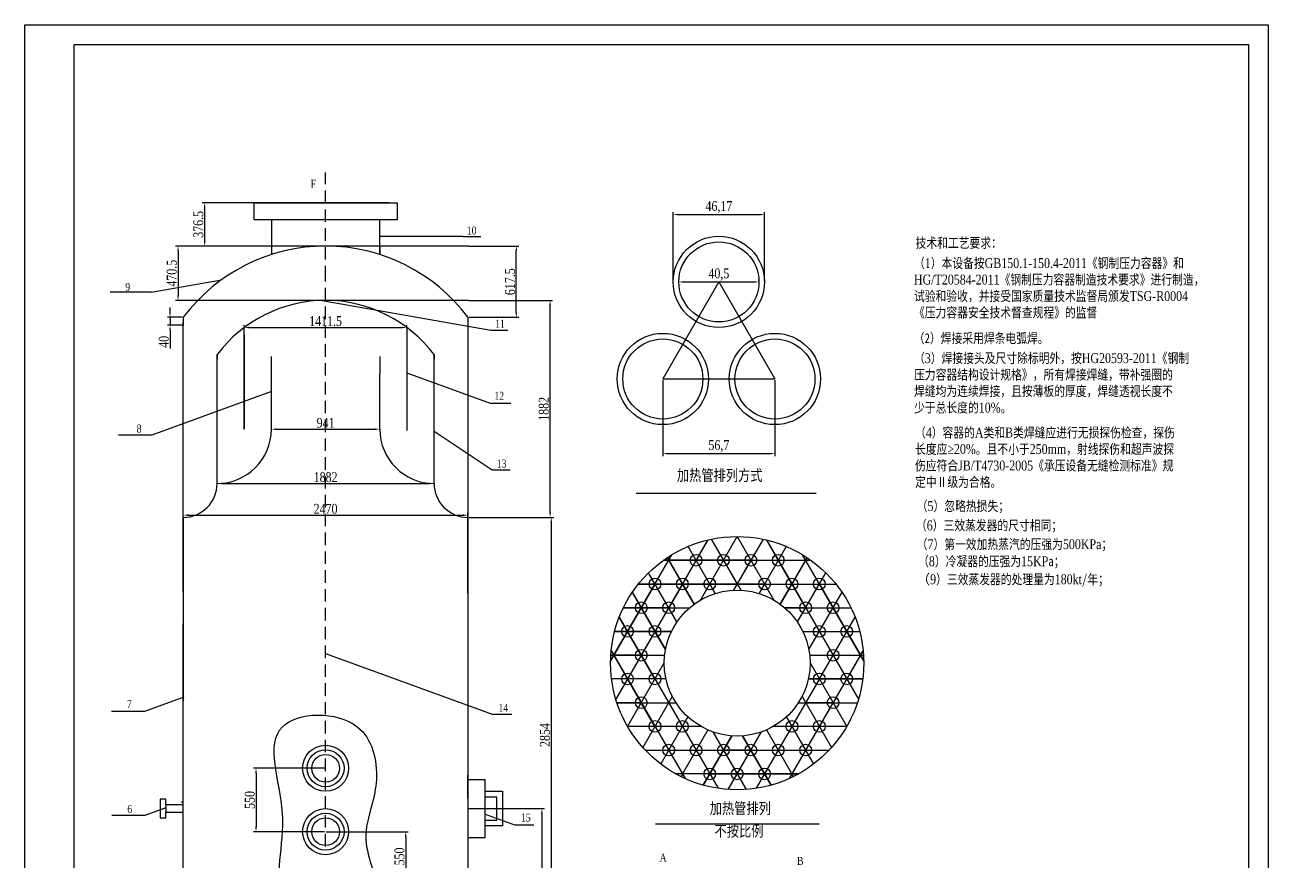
# Model space of a CAD drawing. Header units: millimetres. Extents: x 8937 to 9566, y 3337 to 4198.
# Drawn here: x 8937 to 9566, y 3774 to 4198 of the extents above; entities that cross this region are included whole.
import ezdxf

# ---------------------------------------------------------------- set-up
doc = ezdxf.new("R2010")
doc.units = ezdxf.units.MM
doc.linetypes.add('DASHED2', pattern=[9.525, 6.35, -3.175])
doc.styles.get("Standard").update_dxf_attribs({"font": ''})
doc.styles.get('Standard').set_extended_font_data('SimSun')
doc.dimstyles.new('ISO-25', dxfattribs={"dimtxt": 2.5, "dimasz": 2.5, "dimexe": 1.25, "dimexo": 0.625, "dimtad": 1, "dimtxsty": 'Standard', "dimcen": 2.5, "dimadec": 0, "dimazin": 0, "dimtfac": 1, "dimtmove": 0, "dimatfit": 3, "dimfxl": 1, "dimarcsym": 0})

# ---------------------------------------------------------------- blocks, each defined once
blk = doc.blocks.new('*D3')
at = {"color": 0, "lineweight": -2, "transparency": 16777216}
for p, q in [((9166.19, 3801.14), (9199.69, 3801.14)), ((9198.44, 3798.64), (9198.44, 3730.74)), ((9166.19, 3728.24), (9199.69, 3728.24))]:
    blk.add_line(p, q, dxfattribs=at)
at = {"color": 0, "lineweight": -3, "transparency": 16777216}
for points in [[(9198.03, 3798.64), (9198.86, 3798.64), (9198.44, 3801.14)], [(9198.03, 3730.74), (9198.86, 3730.74), (9198.44, 3728.24)]]:
    blk.add_solid(points, dxfattribs=at)
at = {"layer": 'Defpoints', "color": 0, "lineweight": -3, "transparency": 16777216}
for p in [(9165.56, 3801.14), (9165.56, 3728.24), (9198.44, 3728.24)]:
    blk.add_point(p, dxfattribs=at)
at = {"color": 0, "lineweight": -3, "transparency": 16777216, "insert": (9195.28, 3764.69), "char_height": 2.5, "attachment_point": 5, "rotation": 90}
blk.add_mtext('{\\fTimes New Roman|b0|i0|c0|p18;\\H2x;\\W0.8;1250}', dxfattribs=at)
blk = doc.blocks.new('*D4')
at = {"color": 0, "lineweight": -2, "transparency": 16777216}
for p, q in [((9120.95, 4107.61), (9026.58, 4107.61)), ((9027.83, 4088.15), (9027.83, 4105.11)), ((9120.95, 4085.65), (9026.58, 4085.65))]:
    blk.add_line(p, q, dxfattribs=at)
at = {"color": 0, "lineweight": -3, "transparency": 16777216}
for points in [[(9027.42, 4105.11), (9028.25, 4105.11), (9027.83, 4107.61)], [(9027.42, 4088.15), (9028.25, 4088.15), (9027.83, 4085.65)]]:
    blk.add_solid(points, dxfattribs=at)
at = {"layer": 'Defpoints', "color": 0, "lineweight": -3, "transparency": 16777216}
for p in [(9027.83, 4107.61), (9121.58, 4107.61), (9121.58, 4085.65)]:
    blk.add_point(p, dxfattribs=at)
at = {"color": 0, "lineweight": -3, "transparency": 16777216, "insert": (9024.66, 4096.63), "char_height": 2.5, "attachment_point": 5, "rotation": 90}
blk.add_mtext('{\\fTimes New Roman|b0|i0|c0|p18;\\H2x;\\W0.8;376.5}', dxfattribs=at)
blk = doc.blocks.new('*D5')
at = {"color": 0, "lineweight": -2, "transparency": 16777216}
for p, q in [((9016.99, 3911.02), (9016.99, 3950.81)), ((9161.04, 3909.91), (9161.04, 3950.81)), ((9019.49, 3949.56), (9158.54, 3949.56))]:
    blk.add_line(p, q, dxfattribs=at)
at = {"color": 0, "lineweight": -3, "transparency": 16777216}
for points in [[(9019.49, 3949.97), (9019.49, 3949.14), (9016.99, 3949.56)], [(9158.54, 3949.97), (9158.54, 3949.14), (9161.04, 3949.56)]]:
    blk.add_solid(points, dxfattribs=at)
at = {"layer": 'Defpoints', "color": 0, "lineweight": -3, "transparency": 16777216}
for p in [(9161.04, 3949.56), (9016.99, 3910.39), (9161.04, 3909.29)]:
    blk.add_point(p, dxfattribs=at)
at = {"color": 0, "lineweight": -3, "transparency": 16777216, "insert": (9089.01, 3952.73), "char_height": 2.5, "attachment_point": 5}
blk.add_mtext('{\\fTimes New Roman|b0|i0|c0|p18;\\H2x;\\W0.8;2470}', dxfattribs=at)
blk = doc.blocks.new('*D6')
at = {"color": 0, "lineweight": -2, "transparency": 16777216}
for p, q in [((9034.13, 3966.23), (9034.13, 3966.85)), ((9036.63, 3965.6), (9141.39, 3965.6)), ((9143.89, 3966.23), (9143.89, 3966.85))]:
    blk.add_line(p, q, dxfattribs=at)
at = {"color": 0, "lineweight": -3, "transparency": 16777216}
for points in [[(9036.63, 3966.02), (9036.63, 3965.19), (9034.13, 3965.6)], [(9141.39, 3966.02), (9141.39, 3965.19), (9143.89, 3965.6)]]:
    blk.add_solid(points, dxfattribs=at)
at = {"layer": 'Defpoints', "color": 0, "lineweight": -3, "transparency": 16777216}
for p in [(9034.13, 3965.6), (9143.89, 3965.6), (9143.89, 3965.6)]:
    blk.add_point(p, dxfattribs=at)
at = {"color": 0, "lineweight": -3, "transparency": 16777216, "insert": (9089.01, 3968.77), "char_height": 2.5, "attachment_point": 5}
blk.add_mtext('{\\fTimes New Roman|b0|i0|c0|p18;\\H2x;\\W0.8;1882}', dxfattribs=at)
blk = doc.blocks.new('*D7')
at = {"color": 0, "lineweight": -2, "transparency": 16777216}
for p, q in [((9061.57, 3993.67), (9061.57, 3994.29)), ((9116.45, 3993.67), (9116.45, 3994.29)), ((9064.07, 3993.04), (9113.95, 3993.04))]:
    blk.add_line(p, q, dxfattribs=at)
at = {"color": 0, "lineweight": -3, "transparency": 16777216}
for points in [[(9064.07, 3993.46), (9064.07, 3992.62), (9061.57, 3993.04)], [(9113.95, 3993.46), (9113.95, 3992.62), (9116.45, 3993.04)]]:
    blk.add_solid(points, dxfattribs=at)
at = {"layer": 'Defpoints', "color": 0, "lineweight": -3, "transparency": 16777216}
for p in [(9061.57, 3993.04), (9116.45, 3993.04), (9116.45, 3993.04)]:
    blk.add_point(p, dxfattribs=at)
at = {"color": 0, "lineweight": -3, "transparency": 16777216, "insert": (9089.01, 3996.22), "char_height": 2.5, "attachment_point": 5}
blk.add_mtext('{\\fTimes New Roman|b0|i0|c0|p18;\\H2x;\\W0.8;941}', dxfattribs=at)
blk = doc.blocks.new('*D8')
at = {"color": 0, "lineweight": -2, "transparency": 16777216}
for p, q in [((9047.85, 4045.12), (9047.85, 4045.74)), ((9050.35, 4044.49), (9127.67, 4044.49)), ((9130.17, 4045.12), (9130.17, 4045.74))]:
    blk.add_line(p, q, dxfattribs=at)
at = {"color": 0, "lineweight": -3, "transparency": 16777216}
for points in [[(9050.35, 4044.91), (9050.35, 4044.08), (9047.85, 4044.49)], [(9127.67, 4044.91), (9127.67, 4044.08), (9130.17, 4044.49)]]:
    blk.add_solid(points, dxfattribs=at)
at = {"layer": 'Defpoints', "color": 0, "lineweight": -3, "transparency": 16777216}
for p in [(9047.85, 4044.49), (9130.17, 4044.49), (9130.17, 4044.49)]:
    blk.add_point(p, dxfattribs=at)
at = {"color": 0, "lineweight": -3, "transparency": 16777216, "insert": (9089.01, 4047.67), "char_height": 2.5, "attachment_point": 5}
blk.add_mtext('{\\fTimes New Roman|b0|i0|c0|p18;\\H2x;\\W0.8;1411.5}', dxfattribs=at)
blk = doc.blocks.new('*D9')
at = {"color": 0, "lineweight": -2, "transparency": 16777216}
for p, q in [((9161.66, 4085.65), (9186.75, 4085.65)), ((9185.5, 4052.14), (9185.5, 4083.15)), ((9161.66, 4049.64), (9186.75, 4049.64))]:
    blk.add_line(p, q, dxfattribs=at)
at = {"color": 0, "lineweight": -3, "transparency": 16777216}
for points in [[(9185.09, 4083.15), (9185.92, 4083.15), (9185.5, 4085.65)], [(9185.09, 4052.14), (9185.92, 4052.14), (9185.5, 4049.64)]]:
    blk.add_solid(points, dxfattribs=at)
at = {"layer": 'Defpoints', "color": 0, "lineweight": -3, "transparency": 16777216}
for p in [(9161.04, 4085.65), (9185.5, 4085.65), (9161.04, 4049.64)]:
    blk.add_point(p, dxfattribs=at)
at = {"color": 0, "lineweight": -3, "transparency": 16777216, "insert": (9182.33, 4067.64), "char_height": 2.5, "attachment_point": 5, "rotation": 90}
blk.add_mtext('{\\fTimes New Roman|b0|i0|c0|p18;\\H2x;\\W0.8;617.5}', dxfattribs=at)
blk = doc.blocks.new('*D12')
at = {"color": 0, "lineweight": -2, "transparency": 16777216}
for p, q in [((9088.39, 3821.55), (9052.56, 3821.55)), ((9053.81, 3819.05), (9053.81, 3791.98)), ((9088.39, 3789.48), (9052.56, 3789.48))]:
    blk.add_line(p, q, dxfattribs=at)
at = {"color": 0, "lineweight": -3, "transparency": 16777216}
for points in [[(9053.39, 3819.05), (9054.23, 3819.05), (9053.81, 3821.55)], [(9053.39, 3791.98), (9054.23, 3791.98), (9053.81, 3789.48)]]:
    blk.add_solid(points, dxfattribs=at)
at = {"layer": 'Defpoints', "color": 0, "lineweight": -3, "transparency": 16777216}
for p in [(9089.01, 3821.55), (9053.81, 3789.48), (9089.01, 3789.48)]:
    blk.add_point(p, dxfattribs=at)
at = {"color": 0, "lineweight": -3, "transparency": 16777216, "insert": (9050.64, 3805.52), "char_height": 2.5, "attachment_point": 5, "rotation": 90}
blk.add_mtext('{\\fTimes New Roman|b0|i0|c0|p18;\\H2x;\\W0.8;550}', dxfattribs=at)
blk = doc.blocks.new('*D13')
at = {"color": 0, "lineweight": -2, "transparency": 16777216}
for p, q in [((9089.27, 3789.48), (9130.8, 3789.48)), ((9129.55, 3786.98), (9129.55, 3766.87)), ((9066.06, 3764.37), (9130.8, 3764.37))]:
    blk.add_line(p, q, dxfattribs=at)
at = {"color": 0, "lineweight": -3, "transparency": 16777216}
for points in [[(9129.13, 3786.98), (9129.96, 3786.98), (9129.55, 3789.48)], [(9129.13, 3766.87), (9129.96, 3766.87), (9129.55, 3764.37)]]:
    blk.add_solid(points, dxfattribs=at)
at = {"layer": 'Defpoints', "color": 0, "lineweight": -3, "transparency": 16777216}
for p in [(9088.65, 3789.48), (9065.44, 3764.37), (9129.55, 3764.37)]:
    blk.add_point(p, dxfattribs=at)
at = {"color": 0, "lineweight": -3, "transparency": 16777216, "insert": (9126.38, 3776.93), "char_height": 2.5, "attachment_point": 5, "rotation": 90}
blk.add_mtext('{\\fTimes New Roman|b0|i0|c0|p18;\\H2x;\\W0.8;550}', dxfattribs=at)
blk = doc.blocks.new('*D16')
at = {"color": 0, "lineweight": -2, "transparency": 16777216}
for p, q in [((9120.95, 4085.65), (9013.1, 4085.65)), ((9014.35, 4083.15), (9014.35, 4060.71)), ((9120.95, 4058.21), (9013.1, 4058.21))]:
    blk.add_line(p, q, dxfattribs=at)
at = {"color": 0, "lineweight": -3, "transparency": 16777216}
for points in [[(9013.94, 4083.15), (9014.77, 4083.15), (9014.35, 4085.65)], [(9013.94, 4060.71), (9014.77, 4060.71), (9014.35, 4058.21)]]:
    blk.add_solid(points, dxfattribs=at)
at = {"layer": 'Defpoints', "color": 0, "lineweight": -3, "transparency": 16777216}
for p in [(9121.58, 4085.65), (9014.35, 4058.21), (9121.58, 4058.21)]:
    blk.add_point(p, dxfattribs=at)
at = {"color": 0, "lineweight": -3, "transparency": 16777216, "insert": (9011.18, 4071.93), "char_height": 2.5, "attachment_point": 5, "rotation": 90}
blk.add_mtext('{\\fTimes New Roman|b0|i0|c0|p18;\\H2x;\\W0.8;470.5}', dxfattribs=at)
blk = doc.blocks.new('*D17')
at = {"color": 0, "lineweight": -2, "transparency": 16777216}
for p, q in [((9161.43, 4058.21), (9203.85, 4058.21)), ((9202.6, 3950.96), (9202.6, 4055.71)), ((9161.66, 3948.46), (9203.85, 3948.46))]:
    blk.add_line(p, q, dxfattribs=at)
at = {"color": 0, "lineweight": -3, "transparency": 16777216}
for points in [[(9202.18, 4055.71), (9203.02, 4055.71), (9202.6, 4058.21)], [(9202.18, 3950.96), (9203.02, 3950.96), (9202.6, 3948.46)]]:
    blk.add_solid(points, dxfattribs=at)
at = {"layer": 'Defpoints', "color": 0, "lineweight": -3, "transparency": 16777216}
for p in [(9160.8, 4058.21), (9202.6, 4058.21), (9161.04, 3948.46)]:
    blk.add_point(p, dxfattribs=at)
at = {"color": 0, "lineweight": -3, "transparency": 16777216, "insert": (9199.43, 4003.33), "char_height": 2.5, "attachment_point": 5, "rotation": 90}
blk.add_mtext('{\\fTimes New Roman|b0|i0|c0|p18;\\H2x;\\W0.8;1882}', dxfattribs=at)
blk = doc.blocks.new('*D18')
at = {"color": 0, "lineweight": -2, "transparency": 16777216}
for p, q in [((9264.89, 4068.17), (9264.89, 4102.84)), ((9267.39, 4101.59), (9308.56, 4101.59)), ((9311.06, 4068.17), (9311.06, 4102.84))]:
    blk.add_line(p, q, dxfattribs=at)
at = {"color": 0, "lineweight": -3, "transparency": 16777216}
for points in [[(9267.39, 4102.01), (9267.39, 4101.18), (9264.89, 4101.59)], [(9308.56, 4102.01), (9308.56, 4101.18), (9311.06, 4101.59)]]:
    blk.add_solid(points, dxfattribs=at)
at = {"layer": 'Defpoints', "color": 0, "lineweight": -3, "transparency": 16777216}
for p in [(9311.06, 4101.59), (9264.89, 4067.54), (9311.06, 4067.54)]:
    blk.add_point(p, dxfattribs=at)
at = {"color": 0, "lineweight": -3, "transparency": 16777216, "insert": (9287.98, 4105.33), "char_height": 2.5, "attachment_point": 5}
blk.add_mtext('{\\fTimes New Roman|b0|i0|c186|p18;\\H2x;\\W0.8;46,17}', dxfattribs=at)
blk = doc.blocks.new('*D19')
at = {"color": 0, "lineweight": -2, "transparency": 16777216}
for p, q in [((9267.73, 4068.17), (9267.73, 4068.79)), ((9270.23, 4067.54), (9305.73, 4067.54)), ((9308.23, 4068.17), (9308.23, 4068.79))]:
    blk.add_line(p, q, dxfattribs=at)
at = {"color": 0, "lineweight": -3, "transparency": 16777216}
for points in [[(9270.23, 4067.96), (9270.23, 4067.13), (9267.73, 4067.54)], [(9305.73, 4067.96), (9305.73, 4067.13), (9308.23, 4067.54)]]:
    blk.add_solid(points, dxfattribs=at)
at = {"layer": 'Defpoints', "color": 0, "lineweight": -3, "transparency": 16777216}
for p in [(9267.73, 4067.54), (9308.23, 4067.54), (9308.23, 4067.54)]:
    blk.add_point(p, dxfattribs=at)
at = {"color": 0, "lineweight": -3, "transparency": 16777216, "insert": (9287.98, 4071.28), "char_height": 2.5, "attachment_point": 5}
blk.add_mtext('{\\fTimes New Roman|b0|i0|c186|p18;\\H2x;\\W0.8;40,5}', dxfattribs=at)
blk = doc.blocks.new('*D20')
at = {"color": 0, "lineweight": -2, "transparency": 16777216}
for p, q in [((9259.63, 4017.81), (9259.63, 3979.45)), ((9316.33, 4017.81), (9316.33, 3979.45)), ((9262.13, 3980.7), (9313.83, 3980.7))]:
    blk.add_line(p, q, dxfattribs=at)
at = {"color": 0, "lineweight": -3, "transparency": 16777216}
for points in [[(9262.13, 3981.12), (9262.13, 3980.29), (9259.63, 3980.7)], [(9313.83, 3981.12), (9313.83, 3980.29), (9316.33, 3980.7)]]:
    blk.add_solid(points, dxfattribs=at)
at = {"layer": 'Defpoints', "color": 0, "lineweight": -3, "transparency": 16777216}
for p in [(9259.63, 4018.44), (9316.33, 4018.44), (9316.33, 3980.7)]:
    blk.add_point(p, dxfattribs=at)
at = {"color": 0, "lineweight": -3, "transparency": 16777216, "insert": (9287.98, 3984.44), "char_height": 2.5, "attachment_point": 5}
blk.add_mtext('{\\fTimes New Roman|b0|i0|c186|p18;\\H2x;\\W0.8;56,7}', dxfattribs=at)
blk = doc.blocks.new('*D22')
at = {"color": 0, "lineweight": -2, "transparency": 16777216}
for p, q in [((9010.3, 4052.14), (9010.3, 4054.64)), ((9016.36, 4049.64), (9009.05, 4049.64)), ((9016.36, 4045.66), (9009.05, 4045.66)), ((9010.3, 4049.64), (9010.3, 4045.66)), ((9010.3, 4043.16), (9010.3, 4033.8))]:
    blk.add_line(p, q, dxfattribs=at)
at = {"color": 0, "lineweight": -3, "transparency": 16777216}
for points in [[(9009.89, 4052.14), (9010.72, 4052.14), (9010.3, 4049.64)], [(9009.89, 4043.16), (9010.72, 4043.16), (9010.3, 4045.66)]]:
    blk.add_solid(points, dxfattribs=at)
at = {"layer": 'Defpoints', "color": 0, "lineweight": -3, "transparency": 16777216}
for p in [(9010.3, 4045.66), (9016.99, 4049.64), (9016.99, 4045.66)]:
    blk.add_point(p, dxfattribs=at)
at = {"color": 0, "lineweight": -3, "transparency": 16777216, "insert": (9007.14, 4037.23), "char_height": 2.5, "attachment_point": 5, "rotation": 90}
blk.add_mtext('{\\fTimes New Roman|b0|i0|c186|p18;\\H2x;\\W0.8;40}', dxfattribs=at)
blk = doc.blocks.new('*D23')
at = {"color": 0, "lineweight": -2, "transparency": 16777216}
for p, q in [((9161.66, 3948.46), (9204.4, 3948.46)), ((9203.15, 3945.96), (9203.15, 3730.74)), ((9161.66, 3728.24), (9204.4, 3728.24))]:
    blk.add_line(p, q, dxfattribs=at)
at = {"color": 0, "lineweight": -3, "transparency": 16777216}
for points in [[(9202.73, 3945.96), (9203.57, 3945.96), (9203.15, 3948.46)], [(9202.73, 3730.74), (9203.57, 3730.74), (9203.15, 3728.24)]]:
    blk.add_solid(points, dxfattribs=at)
at = {"layer": 'Defpoints', "color": 0, "lineweight": -3, "transparency": 16777216}
for p in [(9161.03, 3948.46), (9161.04, 3728.24), (9203.15, 3728.24)]:
    blk.add_point(p, dxfattribs=at)
at = {"color": 0, "lineweight": -3, "transparency": 16777216, "insert": (9199.98, 3838.35), "char_height": 2.5, "attachment_point": 5, "rotation": 90}
blk.add_mtext('{\\fTimes New Roman|b0|i0|c186|p18;\\H2x;\\W0.8;2854}', dxfattribs=at)

msp = doc.modelspace()

# ---------------------------------------------------------------- linework, layer by layer
at = {"lineweight": -3}
for p, q in [((8936.862, 3336.543), (8936.862, 4197.543)), ((8936.862, 4197.543), (8961.862, 4197.543)), ((8961.862, 4197.543), (9555.862, 4197.543)), ((9555.862, 4197.543), (9565.862, 4197.543)), ((9565.862, 4197.543), (9565.862, 3346.543)), ((9052.823, 4107.61), (9088.647, 4107.61)), ((9016.986, 3894.687), (9016.986, 3855.521))]:
    msp.add_line(p, q, dxfattribs=at)
at = {"lineweight": 30}
for p, q in [((8961.862, 3346.543), (8961.862, 4187.543)), ((8961.862, 4187.543), (9555.862, 4187.543)), ((9555.862, 4187.543), (9555.862, 3346.543)), ((9052.823, 4098.862), (9052.823, 4107.61)), ((9052.823, 4107.61), (9116.451, 4107.61)), ((9116.451, 4107.61), (9125.199, 4107.61)), ((9125.199, 4107.61), (9125.199, 4098.862)), ((9061.571, 4098.862), (9052.823, 4098.862)), ((9116.451, 4098.862), (9061.571, 4098.862)), ((9061.571, 4098.862), (9061.571, 4081.366)), ((9116.451, 4081.366), (9116.451, 4098.862)), ((9125.199, 4098.862), (9116.451, 4098.862)), ((9116.451, 4085.649), (9116.451, 4081.366)), ((9016.986, 4049.636), (9016.986, 4045.658)), ((9047.852, 3993.04), (9047.852, 4044.493)), ((9130.17, 4044.493), (9130.17, 3992.405)), ((9161.036, 4049.636), (9161.036, 4047.304)), ((9047.852, 4040.744), (9047.852, 3993.04)), ((9061.567, 4021.006), (9061.567, 4029.754)), ((9116.446, 4029.754), (9116.446, 4021.006)), ((9143.885, 3965.602), (9143.885, 4030.775)), ((9061.567, 3993.042), (9061.567, 4021.006)), ((9116.446, 3993.042), (9116.446, 4021.006)), ((9161.036, 3986.285), (9161.031, 3950.794)), ((9161.031, 3897.025), (9161.036, 3894.687)), ((9016.986, 3806.335), (9016.986, 3817.999)), ((9161.036, 3806.335), (9161.036, 3817.999)), ((9169.784, 3815.722), (9161.036, 3815.722)), ((9169.784, 3786.562), (9169.784, 3815.722)), ((9008.238, 3805.909), (9005.322, 3805.909)), ((9005.322, 3805.909), (9005.322, 3799.319)), ((9008.238, 3802.993), (9008.238, 3805.909)), ((9169.784, 3806.974), (9169.784, 3809.89)), ((9169.784, 3809.89), (9178.532, 3809.89)), ((9175.616, 3806.974), (9169.784, 3806.974)), ((9175.616, 3795.31), (9175.616, 3806.974)), ((9178.532, 3809.89), (9178.532, 3792.394)), ((9005.322, 3799.319), (9005.322, 3796.403)), ((9016.986, 3802.993), (9008.238, 3802.993)), ((9008.238, 3802.993), (9008.238, 3799.319)), ((9008.238, 3799.319), (9016.986, 3799.319)), ((9008.238, 3796.403), (9008.238, 3799.319)), ((9005.322, 3796.403), (9008.238, 3796.403)), ((9016.986, 3794.671), (9016.986, 3794.671)), ((9169.784, 3786.562), (9169.784, 3795.31)), ((9169.784, 3795.31), (9175.616, 3795.31)), ((9178.532, 3792.394), (9169.784, 3792.394)), ((9161.036, 3786.562), (9169.784, 3786.562))]:
    msp.add_line(p, q, dxfattribs=at)
at = {"color": 1, "linetype": 'DASHED2', "lineweight": -3}
for p, q in [((9089.011, 4069.276), (9089.011, 4122.922)), ((9089.011, 3782.011), (9089.011, 4069.276))]:
    msp.add_line(p, q, dxfattribs=at)
at = {"color": 3, "lineweight": -3}
for p, q in [((9158.496, 4090.543), (9116.451, 4090.543)), ((9158.496, 4090.543), (9167.582, 4090.543)), ((9000.819, 4062.347), (9036.296, 4068.602)), ((8961.862, 4059.962), (8961.409, 4059.882)), ((9000.819, 4062.347), (8979.978, 4062.347)), ((9087.298, 4058.191), (9172.566, 4043.156)), ((9172.566, 4043.156), (9181.15, 4043.156)), ((9130.17, 4021.537), (9172.232, 4006.228)), ((9061.567, 4012.121), (9001.025, 3990.086)), ((9172.232, 4006.228), (9182.78, 4006.228)), ((9001.025, 3990.086), (8984.297, 3990.086)), ((9143.885, 3992.044), (9173.318, 3972.528)), ((9173.318, 3972.528), (9182.396, 3972.528)), ((9246.167, 3960.723), (9337.13, 3960.723)), ((9278.698, 3906.651), (9297.233, 3938.755)), ((9297.233, 3938.755), (9315.769, 3906.651)), ((9282.361, 3937.004), (9235.869, 3856.477)), ((9269.511, 3914.747), (9282.361, 3937.004)), ((9286.148, 3909.939), (9272.404, 3933.744)), ((9284.152, 3937.404), (9299.051, 3911.598)), ((9310.315, 3937.404), (9295.416, 3911.598)), ((9322.063, 3933.744), (9308.319, 3909.939)), ((9324.956, 3914.747), (9312.106, 3937.004)), ((9312.106, 3937.004), (9358.598, 3856.477)), ((9233.222, 3875.9), (9264.216, 3929.585)), ((9290.303, 3926.751), (9259.911, 3926.751)), ((9259.911, 3926.751), (9334.556, 3926.751)), ((9269.511, 3914.747), (9261.82, 3928.069)), ((9261.82, 3928.069), (9275.422, 3904.509)), ((9304.164, 3926.751), (9290.303, 3926.751)), ((9290.303, 3926.751), (9297.233, 3914.747)), ((9297.233, 3914.747), (9304.164, 3926.751)), ((9332.647, 3928.069), (9319.045, 3904.509)), ((9324.956, 3914.747), (9332.647, 3928.069)), ((9361.245, 3875.9), (9330.251, 3929.585)), ((9266.743, 3895.533), (9252.378, 3920.414)), ((9327.724, 3895.533), (9342.089, 3920.414)), ((9255.65, 3914.747), (9233.222, 3875.9)), ((9283.372, 3914.747), (9247.256, 3914.747)), ((9247.256, 3914.747), (9347.211, 3914.747)), ((9269.511, 3914.747), (9262.58, 3902.742)), ((9275.422, 3904.509), (9269.511, 3914.747)), ((9311.095, 3914.747), (9283.372, 3914.747)), ((9283.372, 3914.747), (9286.148, 3909.939)), ((9308.319, 3909.939), (9311.095, 3914.747)), ((9319.045, 3904.509), (9324.956, 3914.747)), ((9324.956, 3914.747), (9331.887, 3902.742)), ((9338.817, 3914.747), (9361.245, 3875.9)), ((9255.65, 3890.738), (9244.191, 3910.585)), ((9244.191, 3910.585), (9260.957, 3881.545)), ((9333.509, 3881.545), (9350.276, 3910.585)), ((9262.58, 3902.742), (9239.663, 3902.742)), ((9239.663, 3902.742), (9273.196, 3902.742)), ((9262.58, 3902.742), (9273.196, 3902.742)), ((9331.887, 3902.742), (9321.271, 3902.742)), ((9321.271, 3902.742), (9354.804, 3902.742)), ((9255.65, 3866.73), (9237.592, 3898.007)), ((9237.592, 3898.007), (9287.569, 3811.444)), ((9338.817, 3866.73), (9356.875, 3898.007)), ((9263.974, 3890.738), (9235.244, 3890.738)), ((9235.244, 3890.738), (9263.974, 3890.738)), ((9255.65, 3890.738), (9248.719, 3878.734)), ((9260.957, 3881.545), (9255.65, 3890.738)), ((9330.493, 3890.738), (9359.223, 3890.738)), ((9248.719, 3854.726), (9233.523, 3881.046)), ((9233.523, 3881.046), (9270.846, 3816.401)), ((9360.944, 3881.046), (9323.621, 3816.401)), ((9345.748, 3854.726), (9360.944, 3881.046)), ((9089.011, 3879.619), (9173.354, 3848.921)), ((9248.719, 3878.734), (9233.336, 3878.734)), ((9233.336, 3878.734), (9260.541, 3878.734)), ((9241.788, 3842.721), (9260.324, 3874.825)), ((9248.719, 3878.734), (9260.541, 3878.734)), ((9333.926, 3878.734), (9361.131, 3878.734)), ((9334.143, 3874.825), (9352.679, 3842.721)), ((9261.201, 3866.73), (9233.713, 3866.73)), ((9338.817, 3866.73), (9324.956, 3842.721)), ((9360.754, 3866.73), (9333.266, 3866.73)), ((9333.266, 3866.73), (9338.817, 3866.73)), ((9338.817, 3866.73), (9360.754, 3866.73)), ((9017.329, 3857.481), (8997.442, 3850.243)), ((9264.398, 3857.874), (9249.499, 3832.068)), ((9330.069, 3857.874), (9344.968, 3832.068)), ((8997.442, 3850.243), (8980.714, 3850.243)), ((9248.719, 3854.726), (9236.417, 3854.726)), ((9236.417, 3854.726), (9266.216, 3854.726)), ((9255.65, 3842.721), (9248.719, 3854.726)), ((9248.719, 3854.726), (9262.58, 3854.726)), ((9328.251, 3854.726), (9358.05, 3854.726)), ((9345.748, 3854.726), (9331.887, 3854.726)), ((9338.817, 3842.721), (9345.748, 3854.726)), ((9173.354, 3848.921), (9183.164, 3848.921)), ((9272.287, 3847.529), (9258.543, 3823.724)), ((9335.924, 3823.724), (9322.18, 3847.529)), ((9322.18, 3847.529), (9335.924, 3823.724)), ((9278.859, 3842.721), (9241.788, 3842.721)), ((9282.353, 3840.955), (9269.511, 3818.713)), ((9294.465, 3837.927), (9280.1, 3813.045)), ((9280.1, 3813.045), (9294.465, 3837.927)), ((9284.995, 3839.911), (9301.761, 3810.871)), ((9292.706, 3810.871), (9309.472, 3839.911)), ((9314.367, 3813.045), (9300.002, 3837.927)), ((9300.002, 3837.927), (9314.367, 3813.045)), ((9324.956, 3842.721), (9306.898, 3811.444)), ((9312.114, 3840.955), (9325.791, 3817.266)), ((9352.679, 3842.721), (9315.608, 3842.721)), ((9250.741, 3830.717), (9343.726, 3830.717)), ((9304.164, 3830.717), (9290.303, 3830.717)), ((9290.303, 3830.717), (9297.233, 3818.713)), ((9297.233, 3818.713), (9304.164, 3830.717)), ((9328.228, 3818.713), (9266.239, 3818.713)), ((9269.511, 3818.453), (9268.75, 3817.135)), ((9269.511, 3818.453), (9269.511, 3818.453)), ((9283.372, 3818.713), (9328.228, 3818.713)), ((9008.238, 3801.497), (8997.615, 3797.631)), ((9016.986, 3804.681), (9015.967, 3804.31)), ((8997.615, 3797.631), (8980.887, 3797.631)), ((9169.784, 3798.416), (9184.634, 3793.011)), ((9184.634, 3793.011), (9194.439, 3793.011)), ((9255.848, 3793.501), (9338.662, 3793.501))]:
    msp.add_line(p, q, dxfattribs=at)
at = {"color": 2, "lineweight": -3}
for p, q in [((9161.401, 4085.649), (9089.011, 4085.649)), ((9161.311, 4058.213), (9088.505, 4058.213)), ((9161.036, 3801.142), (9178.532, 3801.142))]:
    msp.add_line(p, q, dxfattribs=at)
at = {"color": 1, "lineweight": -3}
for p, q in [((9287.977, 4067.543), (9259.627, 4018.439)), ((9287.977, 4067.543), (9316.327, 4018.439)), ((9259.627, 4018.439), (9316.327, 4018.439))]:
    msp.add_line(p, q, dxfattribs=at)
at = {"color": 0, "lineweight": 30}
for p, q in [((9016.986, 3948.456), (9016.986, 4047.304)), ((9161.036, 4047.304), (9161.036, 3983.948)), ((9034.127, 3965.602), (9034.127, 4030.775)), ((9034.132, 4030.773), (9034.132, 4028.437)), ((9143.89, 4030.773), (9143.89, 4028.437)), ((9161.031, 3950.794), (9161.031, 3897.025)), ((9016.981, 3948.456), (9016.986, 3894.687)), ((9016.986, 3728.242), (9016.986, 3894.687)), ((9161.036, 3894.687), (9161.036, 3728.242))]:
    msp.add_line(p, q, dxfattribs=at)
for centre, radius in [((9287.977, 4067.543), 23.085), ((9287.977, 4067.543), 20.25), ((9259.627, 4018.439), 23.085), ((9259.627, 4018.439), 20.25), ((9316.327, 4018.439), 23.085), ((9316.327, 4018.439), 20.25), ((9297.233, 3874.733), 64.022), ((9297.233, 3874.733), 36.91), ((9089.011, 3821.554), 9.331), ((9089.011, 3821.554), 6.998), ((9089.011, 3789.478), 9.331), ((9089.011, 3789.478), 6.998)]:
    msp.add_circle(centre, radius, dxfattribs=at)
at = {"lineweight": 30}
for centre, radius in [((9276.442, 3926.751), 2.955), ((9290.303, 3926.751), 2.955), ((9304.164, 3926.751), 2.955), ((9318.025, 3926.751), 2.955), ((9255.65, 3914.747), 2.955), ((9269.511, 3914.747), 2.955), ((9283.372, 3914.747), 2.955), ((9311.095, 3914.747), 2.955), ((9324.956, 3914.747), 2.955), ((9338.817, 3914.747), 2.955), ((9248.719, 3902.742), 2.955), ((9262.58, 3902.742), 2.955), ((9331.887, 3902.742), 2.955), ((9345.748, 3902.742), 2.955), ((9241.788, 3890.738), 2.955), ((9255.65, 3890.738), 2.955), ((9338.817, 3890.738), 2.955), ((9352.679, 3890.738), 2.955), ((9248.719, 3878.734), 2.955), ((9345.748, 3878.734), 2.955), ((9241.788, 3866.73), 2.955), ((9255.65, 3866.73), 2.955), ((9338.817, 3866.73), 2.955), ((9352.679, 3866.73), 2.955), ((9248.719, 3854.726), 2.955), ((9345.748, 3854.726), 2.955), ((9255.65, 3842.721), 2.955), ((9269.511, 3842.721), 2.955), ((9324.956, 3842.721), 2.955), ((9338.817, 3842.721), 2.955), ((9089.011, 3821.554), 11.664), ((9262.58, 3830.717), 2.955), ((9276.442, 3830.717), 2.955), ((9290.303, 3830.717), 2.955), ((9304.164, 3830.717), 2.955), ((9318.025, 3830.717), 2.955), ((9331.887, 3830.717), 2.955), ((9283.372, 3818.713), 2.955), ((9297.233, 3818.713), 2.955), ((9311.095, 3818.713), 2.955), ((9089.011, 3789.478), 11.664)]:
    msp.add_circle(centre, radius, dxfattribs=at)
for centre, radius, start, end in [((9089.011, 3995.617), 90.031, 36.869898, 143.130102), ((9089.011, 3989.614), 68.599, 36.869898, 143.130102), ((9034.127, 3993.042), 27.44, 270, 0), ((9143.885, 3993.042), 27.44, 180, 270), ((9016.981, 3965.602), 17.146, 270, 0), ((9161.031, 3965.602), 17.146, 180, 270)]:
    msp.add_arc(centre, radius, start, end, dxfattribs=at)
msp.add_open_spline([(9081.711, 3734.86), (9075.255, 3740.947), (9059.575, 3758.508), (9073.803, 3796.747), (9051.805, 3849.646), (9109.484, 3851.05), (9116.392, 3820.484), (9112.278, 3801.491), (9105.917, 3781.645), (9121.316, 3757.615), (9103.471, 3739.656), (9090.49, 3734.487), (9084.172, 3734.719), (9081.71, 3734.86)], degree=3, knots=[156.0271274, 156.0271274, 156.0271274, 156.0271274, 583.0189387, 1348.052495, 2096.9543565, 2745.5807828, 3231.8828858, 3459.9142786, 3762.0224505, 4270.2407116, 4660.2812746, 4857.8717967, 4983.2457658, 4983.2457658, 4983.2457658, 4983.2457658], dxfattribs=at)

# ---------------------------------------------------------------- texts
at = {"color": 3, "lineweight": -3, "attachment_point": 1}
for s, width, insert, char_height in [('{\\fTimes New Roman|b0|i0|c186|p18;\\W0.8;F}', 107.09342, (9081.433, 4119.191), 4.05), ('{\\fTimes New Roman|b0|i0|c0|p18;\\W0.8;10}', 233.51728, (9160.448, 4095.536), 4.05), ('{\\fTimes New Roman|b0|i0|c0|p18;\\W0.8;9}', 160.60998, (8987.673, 4067.01), 4.05), ('{\\fTimes New Roman|b0|i0|c0|p18;\\W0.8;11}', 283.4949, (9174.804, 4048.417), 4.05), ('{\\fTimes New Roman|b0|i0|c0|p18;\\W0.8;12}', 110.12227, (9174.406, 4011.961), 4.05), ('{\\fTimes New Roman|b0|i0|c0|p18;\\W0.8;8}', 136.83138, (8993.434, 3995.398), 4.05), ('{\\fTimes New Roman|b0|i0|c0|p18;\\W0.8;13}', 152.94748, (9175.642, 3977.696), 4.05), ('{\\fFangSong|b0|i0|c134|p49;\\W0.8;加热管排列方式}', 107.32459, (9266.738, 3972.558), 5.67), ('{\\fTimes New Roman|b0|i0|c0|p18;\\W0.8;7}', 97.38678, (8988.509, 3856.131), 4.05), ('{\\fTimes New Roman|b0|i0|c0|p18;\\W0.8;14}', 170.76856, (9176.459, 3854.177), 4.05), ('{\\fTimes New Roman|b0|i0|c0|p18;\\W0.8;6}', 136.12717, (8988.699, 3802.96), 4.05), ('{\\fFangSong|b0|i0|c134|p49;\\W0.8;加热管排列}', 73.99389, (9283.339, 3804.136), 5.67), ('{\\fTimes New Roman|b0|i0|c0|p18;\\W0.8;15}', 193.27028, (9187.882, 3798.667), 4.05), ('{\\fFangSong|b0|i0|c134|p49;\\W0.8;不按比例}', 94.46377, (9285.783, 3792.648), 5.67), ('{\\fTimes New Roman|b0|i0|c186|p18;\\W0.8;A}', 21.24754, (9258.027, 3778.375), 4.05), ('{\\fTimes New Roman|b0|i0|c186|p18;\\W0.8;B}', 56.2291, (9327.533, 3776.735), 4.05)]:
    msp.add_mtext_dynamic_manual_height_columns(s, width=width, gutter_width=12.5, heights=[0], dxfattribs=dict(at, insert=insert, char_height=char_height))
at = {"lineweight": 30, "attachment_point": 1}
for s, width, insert, char_height in [('{\\fFangSong|b0|i0|c134|p49;\\W0.8;技术和工艺要求：}', 129.03847, (9387.493, 4089.794), 5), ('{\\fFangSong|b0|i0|c134|p49;\\W0.8;（\\fTimes New Roman|b0|i0|c186|p18;5\\fFangSong|b0|i0|c134|p49;）忽略热损失；}', 257.09935, (9388.092, 3956.659), 5), ('{\\fFangSong|b0|i0|c134|p49;\\W0.8;（\\fTimes New Roman|b0|i0|c186|p18;6\\fFangSong|b0|i0|c134|p49;）三效蒸发器的尺寸相同；}', 350.94566, (9387.686, 3946.899), 5), ('{\\fFangSong|b0|i0|c134|p49;\\H0.5x;\\W0.8;（\\fTimes New Roman|b0|i0|c186|p18;7\\fFangSong|b0|i0|c134|p49;）第一效加热蒸汽的压强为\\fTimes New Roman|b0|i0|c186|p18;500KPa\\fFangSong|b0|i0|c134|p49;；}', 350.94566, (9388.088, 3937.393), 10), ('{\\fFangSong|b0|i0|c134|p49;\\W0.8;（\\fTimes New Roman|b0|i0|c186|p18;8\\fFangSong|b0|i0|c134|p49;）冷凝器的压强为\\fTimes New Roman|b0|i0|c186|p18;15KP\\fFangSong|b0|i0|c134|p49;a；}', 350.94566, (9388.76, 3928.74), 5), ('{\\fFangSong|b0|i0|c134|p49;（\\fTimes New Roman|b0|i0|c186|p18;\\W0.8;9\\fFangSong|b0|i0|c134|p49;）三效蒸发器的处理量为\\fTimes New Roman|b0|i0|c186|p18;180kt\\fFangSong|b0|i0|c134|p49;/年；}', 350.94566, (9388.035, 3919.641), 5)]:
    msp.add_mtext_dynamic_manual_height_columns(s, width=width, gutter_width=12.5, heights=[0], dxfattribs=dict(at, insert=insert, char_height=char_height))
at = {"color": 2, "lineweight": -3, "char_height": 5, "attachment_point": 1}
for s, width, heights, insert in [('\\pt55;{\\fFangSong|b0|i0|c134|p49;\\W0.8;\\C0;（\\fTimes New Roman|b0|i0|c186|p18;1\\fFangSong|b0|i0|c134|p49;）本设备按\\fTimes New Roman|b0|i0|c186|p18;GB150.1-150.4-2011\\fFangSong|b0|i0|c134|p49;《钢制压力容器》和\\fTimes New Roman|b0|i0|c186|p18;\\PHG/T20584-2011\\fFangSong|b0|i0|c134|p49;《钢制压力容器制造技术要求》进行制造，\\fTimes New Roman|b0|i0|c186|p18;\\P\\fFangSong|b0|i0|c134|p49;试验和验收，并接受国家质量技术监督局颁发\\fTimes New Roman|b0|i0|c186|p18;TSG-R0004\\P\\fFangSong|b0|i0|c134|p49;《压力容器安全技术督查规程》的监督}', 262.34238, [43.065], (9386.695, 4079.559)), ('{\\fFangSong|b0|i0|c134|p49;\\W0.8;\\C256;（2）焊接采用焊条电弧焊。}', 232.40941, [0], (9386.589, 4041.576)), ('{\\fFangSong|b0|i0|c134|p49;\\W0.8;\\C256;（\\fTimes New Roman|b0|i0|c186|p18;3\\fFangSong|b0|i0|c134|p49;）焊接接头及尺寸除标明外，按\\fTimes New Roman|b0|i0|c186|p18;HG20593-2011\\fFangSong|b0|i0|c134|p49;《钢制\\P压力容器结构设计规格》，所有焊接焊缝，带补强圈的\\P焊缝均为连续焊接，且按薄板的厚度，焊缝透视长度不\\P少于总长度的\\fTimes New Roman|b0|i0|c186|p18;10%\\fFangSong|b0|i0|c134|p49;。}', 275.67177, [0], (9386.719, 4031.492)), ('{\\fFangSong|b0|i0|c134|p49;\\W0.8;\\C256;（\\fTimes New Roman|b0|i0|c186|p18;4\\fFangSong|b0|i0|c134|p49;）容器的\\fTimes New Roman|b0|i0|c186|p18;A\\fFangSong|b0|i0|c134|p49;类和\\fTimes New Roman|b0|i0|c186|p18;B\\fFangSong|b0|i0|c134|p49;类焊缝应进行无损探伤检查，探伤\\P长度应\\fTimes New Roman|b0|i0|c186|p18;≥20%\\fFangSong|b0|i0|c134|p49;。且不小于\\fTimes New Roman|b0|i0|c186|p18;250mm\\fFangSong|b0|i0|c134|p49;，射线探伤和超声波探\\P伤应符合\\fTimes New Roman|b0|i0|c186|p18;JB/T4730-2005\\fFangSong|b0|i0|c134|p49;《承压设备无缝检测标准》规\\P定中Ⅱ级为合格。}', 213.13612, [0], (9387.21, 3993.845))]:
    msp.add_mtext_dynamic_manual_height_columns(s, width=width, gutter_width=12.5, heights=heights, dxfattribs=dict(at, insert=insert))

# ---------------------------------------------------------------- dimensions: what is measured, and where the dimension line sits
at = {"color": 2, "lineweight": -3}
for base, p1, p2, text, picture, middle in [((9027.832, 4107.61), (9121.58, 4085.649), (9121.58, 4107.61), '{\\fTimes New Roman|b0|i0|c0|p18;\\H2x;\\W0.8;376.5}', '*D4', (9024.657, 4096.629)), ((9014.354, 4058.213), (9121.58, 4085.649), (9121.58, 4058.213), '{\\fTimes New Roman|b0|i0|c0|p18;\\H2x;\\W0.8;470.5}', '*D16', (9011.178, 4071.931)), ((9185.502, 4085.649), (9161.036, 4049.636), (9161.036, 4085.649), '{\\fTimes New Roman|b0|i0|c0|p18;\\H2x;\\W0.8;617.5}', '*D9', (9182.326, 4067.643)), ((9202.601, 4058.213), (9161.036, 3948.456), (9160.805, 4058.213), '{\\fTimes New Roman|b0|i0|c0|p18;\\H2x;\\W0.8;1882}', '*D17', (9199.433, 4003.334)), ((9010.304, 4045.658), (9016.986, 4049.636), (9016.986, 4045.658), '{\\fTimes New Roman|b0|i0|c186|p18;\\H2x;\\W0.8;40}', '*D22', (9007.136, 4037.231)), ((9203.151, 3728.242), (9161.031, 3948.456), (9161.036, 3728.242), '{\\fTimes New Roman|b0|i0|c186|p18;\\H2x;\\W0.8;2854}', '*D23', (9199.983, 3838.349)), ((9053.809, 3789.478), (9089.011, 3821.554), (9089.011, 3789.478), '{\\fTimes New Roman|b0|i0|c0|p18;\\H2x;\\W0.8;550}', '*D12', (9050.641, 3805.516)), ((9198.444, 3728.242), (9165.56, 3801.142), (9165.56, 3728.242), '{\\fTimes New Roman|b0|i0|c0|p18;\\H2x;\\W0.8;1250}', '*D3', (9195.276, 3764.692)), ((9129.546, 3764.373), (9088.647, 3789.478), (9065.436, 3764.373), '{\\fTimes New Roman|b0|i0|c0|p18;\\H2x;\\W0.8;550}', '*D13', (9126.377, 3776.925))]:
    dim = msp.add_linear_dim(base=base, p1=p1, p2=p2, angle=90, text=text, dimstyle='ISO-25', dxfattribs=at)
    dim.commit()
    dim.dimension.update_dxf_attribs({"geometry": picture, "text_midpoint": middle})
for base, p1, p2, text, picture, middle in [((9311.062, 4101.594), (9264.892, 4067.543), (9311.062, 4067.543), '{\\fTimes New Roman|b0|i0|c186|p18;\\H2x;\\W0.8;<>}', '*D18', (9287.977, 4105.334)), ((9308.227, 4067.543), (9267.727, 4067.543), (9308.227, 4067.543), '{\\fTimes New Roman|b0|i0|c186|p18;\\H2x;\\W0.8;<>}', '*D19', (9287.977, 4071.282)), ((9130.17, 4044.493), (9047.852, 4044.493), (9130.17, 4044.493), '{\\fTimes New Roman|b0|i0|c0|p18;\\H2x;\\W0.8;1411.5}', '*D8', (9089.011, 4047.668)), ((9316.327, 3980.704), (9259.627, 4018.439), (9316.327, 4018.439), '{\\fTimes New Roman|b0|i0|c186|p18;\\H2x;\\W0.8;<>}', '*D20', (9287.977, 3984.443)), ((9116.446, 3993.042), (9061.567, 3993.042), (9116.446, 3993.042), '{\\fTimes New Roman|b0|i0|c0|p18;\\H2x;\\W0.8;941}', '*D7', (9089.006, 3996.217)), ((9143.885, 3965.602), (9034.127, 3965.602), (9143.885, 3965.602), '{\\fTimes New Roman|b0|i0|c0|p18;\\H2x;\\W0.8;1882}', '*D6', (9089.006, 3968.77)), ((9161.036, 3949.558), (9016.986, 3910.391), (9161.036, 3909.29), '{\\fTimes New Roman|b0|i0|c0|p18;\\H2x;\\W0.8;2470}', '*D5', (9089.011, 3952.733))]:
    dim = msp.add_linear_dim(base=base, p1=p1, p2=p2, text=text, dimstyle='ISO-25', dxfattribs=at)
    dim.commit()
    dim.dimension.update_dxf_attribs({"geometry": picture, "text_midpoint": middle})

doc.saveas('drawing.dxf')
